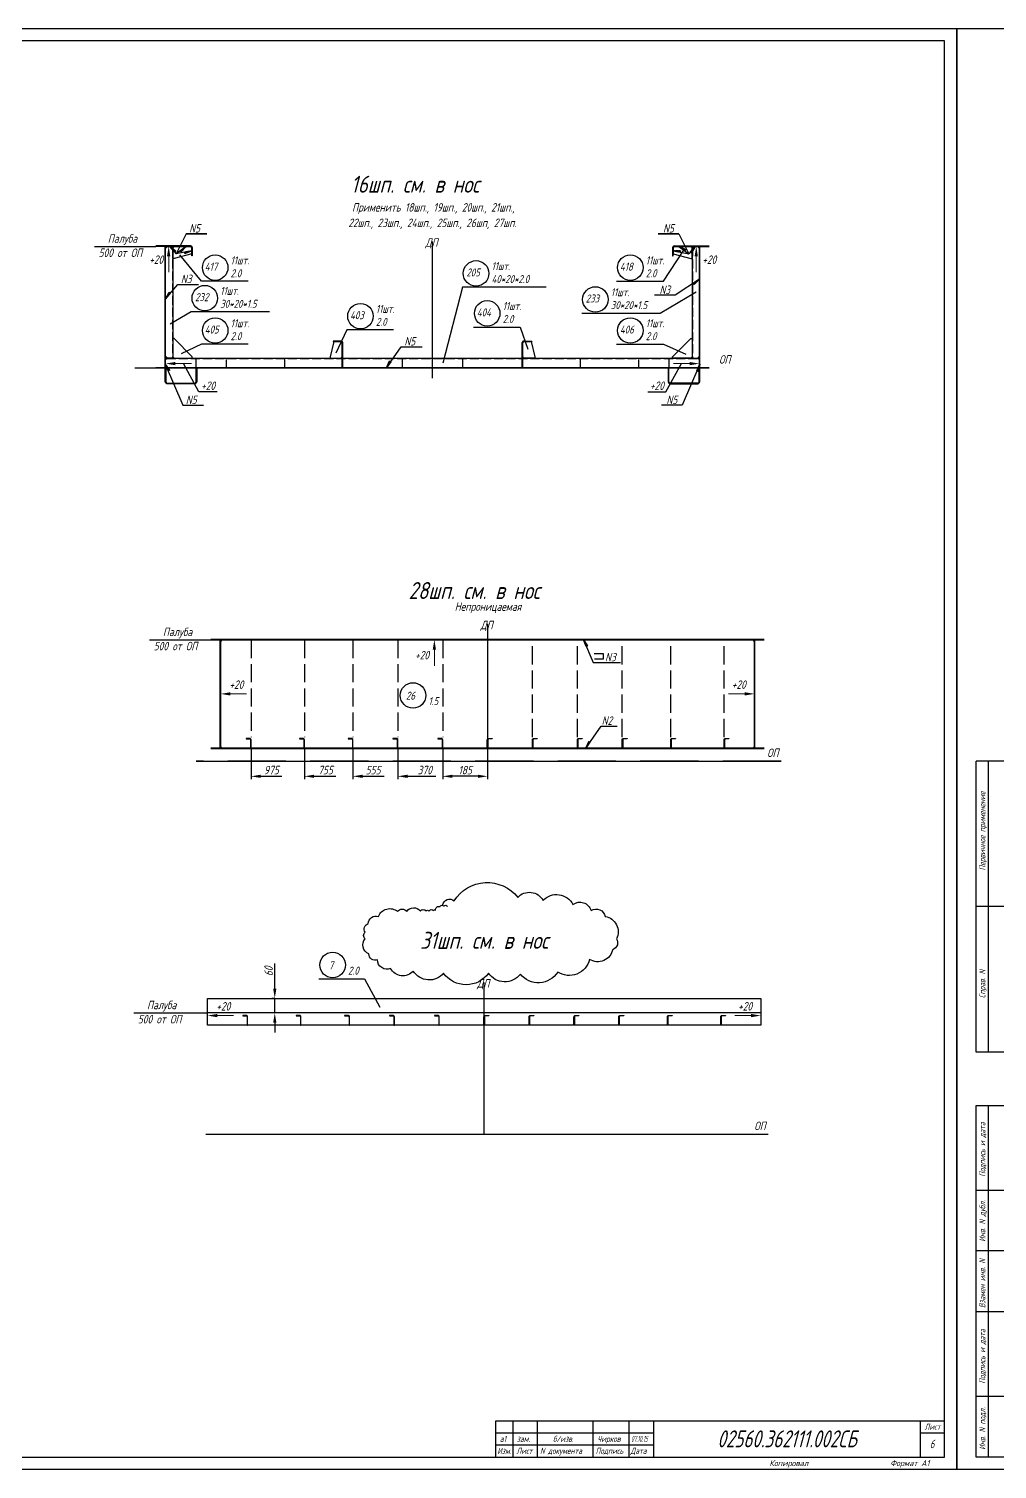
# Model space of a CAD drawing. Header units: millimetres. Extents: x 76485 to 135355, y 12764 to 18704.
# Drawn here: x 123121 to 127112, y 12764 to 18704 of the extents above; entities that cross this region are included whole.
import ezdxf
from ezdxf.enums import TextEntityAlignment as Align

# ---------------------------------------------------------------- set-up
doc = ezdxf.new("R2010")
doc.units = ezdxf.units.MM
doc.header["$PDSIZE"] = -1
for name, pattern in [('Dashed', [10, 7.5, -2.5]), ('Dashed_dotted', [34, 24, -5, 0, -5]), ('Short_dashed', [5, 3.75, -1.25])]:
    doc.linetypes.add(name, pattern=pattern)
doc.layers.add('Frame', color=6, linetype='Continuous')
doc.styles.add('PB_TEXT', font='romans.shx', dxfattribs={"width": 0.7, "oblique": 15})
doc.styles.get("Standard").update_dxf_attribs({"font": 'ГОСТ тип А наклонный.ttf'})
doc.styles.add('ГОСТ', font='ГОСТ тип А.ttf', dxfattribs={"oblique": 15})
doc.dimstyles.new('dim10', dxfattribs={"dimscale": 0.4, "dimtxt": 87.5, "dimasz": 100, "dimexe": 30, "dimexo": 0, "dimgap": 20, "dimtad": 1, "dimdec": 0, "dimdsep": 46, "dimtxsty": 'Standard', "dimcen": 5, "dimadec": 0, "dimazin": 0, "dimtfac": 1, "dimtdec": 0, "dimtmove": 0, "dimatfit": 3, "dimfxl": 1, "dimtolj": 1, "dimtzin": 0, "dimarcsym": 0})
doc.dimstyles.get("Standard").update_dxf_attribs({"dimtxt": 0.18, "dimasz": 0.18, "dimexe": 0.18, "dimexo": 0.0625, "dimgap": 0.09, "dimtad": 0, "dimtih": 1, "dimtoh": 1, "dimdec": 4, "dimzin": 0, "dimdsep": 46, "dimtxsty": 'Standard', "dimcen": 0.09, "dimadec": 0, "dimazin": 0, "dimtfac": 1, "dimtdec": 4, "dimtofl": 0, "dimtmove": 0, "dimatfit": 3, "dimfxl": 1, "dimtolj": 1, "dimtzin": 0, "dimarcsym": 0})

# ---------------------------------------------------------------- blocks, each defined once
blk = doc.blocks.new('A$C128E1BCE')
at = {"linetype": 'Continuous', "lineweight": 9}
blk.add_line((40, 0), (106.5, 0), dxfattribs=at)
at = {"linetype": 'Continuous'}
blk.add_solid([(40, 6.7), (40, -6.7), (0, 0)], dxfattribs=at)
blk = doc.blocks.new('*D116')
at = {"color": 0, "lineweight": -2, "transparency": 16777216}
for p, q in [((124134.3, 14745.9), (124134.3, 14849.2)), ((124134.3, 14705.9), (124122.3, 14705.9)), ((124134.3, 14645.9), (124134.3, 14705.9)), ((124134.3, 14645.9), (124122.3, 14645.9)), ((124134.3, 14605.9), (124134.3, 14565.9))]:
    blk.add_line(p, q, dxfattribs=at)
at = {"color": 0, "transparency": 16777216}
for points in [[(124127.6, 14745.9), (124140.9, 14745.9), (124134.3, 14705.9)], [(124127.6, 14605.9), (124140.9, 14605.9), (124134.3, 14645.9)]]:
    blk.add_solid(points, dxfattribs=at)
at = {"layer": 'Defpoints', "color": 0, "transparency": 16777216}
for p in [(124134.3, 14705.9), (124134.3, 14705.9), (124134.3, 14645.9)]:
    blk.add_point(p, dxfattribs=at)
at = {"color": 0, "transparency": 16777216, "insert": (124108.8, 14817.5), "char_height": 35, "attachment_point": 5, "rotation": 90}
blk.add_mtext('\\A1;60', dxfattribs=at)
blk = doc.blocks.new('stamp-small-01')
at = {"layer": 'Frame'}
for p, q in [((-185, 15), (0, 15)), ((-185, 0), (-185, 15)), ((-178, 15), (-178, 0)), ((-168, 15), (-168, 0)), ((-145, 15), (-145, 0)), ((-130, 0), (-130, 15)), ((-120, 15), (-120, 0)), ((-10, 0), (-10, 15)), ((-185, 5), (-120, 5))]:
    blk.add_line(p, q, dxfattribs=at)
at = {"layer": 'Frame', "color": 7}
for p, q in [((-185, 10), (-120, 10)), ((-10, 10), (0, 10))]:
    blk.add_line(p, q, dxfattribs=at)
at = {"layer": 'Frame', "color": 7, "style": 'PB_TEXT', "oblique": 15, "width": 0.7}
blk.add_text('Лист', height=2.5, dxfattribs=at).set_placement((-4.99, 11.25), align=Align.CENTER)
for s, p in [('Изм.', (-184.42, 1.25)), ('Лист', (-176.51, 1.32)), ('N документа', (-166.77, 1.32)), ('Подпись', (-143.84, 1.32)), ('Дата', (-129.46, 1.32))]:
    blk.add_text(s, height=2.5, dxfattribs=at).set_placement(p)
blk = doc.blocks.new('stamp-side-01')
at = {"layer": 'Frame'}
for p, q in [((-12, 0), (-12, 145)), ((-12, 145), (0, 145)), ((-12, 110), (0, 110)), ((0, 85), (-12, 85)), ((-12, 60), (0, 60)), ((0, 25), (-12, 25)), ((0, 0), (-12, 0))]:
    blk.add_line(p, q, dxfattribs=at)
at = {"layer": 'Frame', "color": 7}
blk.add_line((-7, 145), (-7, 0), dxfattribs=at)
at = {"layer": 'Frame', "color": 7, "style": 'PB_TEXT', "oblique": 15, "width": 0.7}
for s, p in [('Подпись и дата', (-8.25, 115.55)), ('Инв. N дубл.', (-8.25, 88.76)), ('Взамен инв. N', (-8.25, 61.42)), ('Подпись и дата', (-8.25, 30.25)), ('Инв. N подл.', (-8.25, 2.97))]:
    blk.add_text(s, height=2.5, rotation=90, dxfattribs=at).set_placement(p)
blk = doc.blocks.new('stamp-side-02')
at = {"layer": 'Frame'}
for p, q in [((0, 287), (-12, 287)), ((-12, 167), (-12, 287)), ((0, 227), (-12, 227)), ((0, 167), (-12, 167))]:
    blk.add_line(p, q, dxfattribs=at)
at = {"layer": 'Frame', "color": 7}
blk.add_line((-7, 287), (-7, 167), dxfattribs=at)
at = {"layer": 'Frame'}
blk.add_blockref('stamp-side-01', (0, 0), dxfattribs=at)
at = {"layer": 'Frame', "color": 7, "style": 'PB_TEXT', "oblique": 15, "width": 0.7}
for s, p in [('Первичное применение', (-8.25, 241.89)), ('Справ. N', (-8.25, 189.23))]:
    blk.add_text(s, height=2.5, rotation=90, dxfattribs=at).set_placement(p)
blk = doc.blocks.new('A$C65DE2539')
at = {"color": 7}
for points in [[(0, 0), (8410, 0), (8410, 5940), (0, 5940)], [(200, 50), (8360, 50), (8360, 5890), (200, 5890)]]:
    blk.add_lwpolyline(points, close=True, dxfattribs=at)
at = {"color": 7, "xscale": 10, "yscale": 10, "zscale": 10}
for name, p in [('stamp-side-02', (200, 50)), ('stamp-small-01', (8360, 50))]:
    blk.add_blockref(name, p, dxfattribs=at)
at = {"color": 7, "style": 'ГОСТ', "oblique": 15}
for s, p in [('Копировал', (7717.6, 12.5)), ('Формат А1', (8216.9, 12.5))]:
    blk.add_text(s, height=25, dxfattribs=at).set_placement(p, align=Align.CENTER)
blk = doc.blocks.new('*D122')
at = {"color": 0, "lineweight": -2, "transparency": 16777216}
for p, q in [((124826.3, 15738.2), (124826.3, 15609.7)), ((125011.3, 15738.2), (125011.3, 15609.7)), ((124971.3, 15621.7), (124866.3, 15621.7))]:
    blk.add_line(p, q, dxfattribs=at)
at = {"color": 0, "transparency": 16777216}
for points in [[(124866.3, 15628.4), (124866.3, 15615.1), (124826.3, 15621.7)], [(124971.3, 15628.4), (124971.3, 15615.1), (125011.3, 15621.7)]]:
    blk.add_solid(points, dxfattribs=at)
at = {"layer": 'Defpoints', "color": 0, "transparency": 16777216}
for p in [(124826.3, 15738.2), (125011.3, 15738.2), (124826.3, 15621.7)]:
    blk.add_point(p, dxfattribs=at)
at = {"color": 0, "transparency": 16777216, "insert": (124918.8, 15647.2), "char_height": 35, "attachment_point": 5}
blk.add_mtext('\\A1;185', dxfattribs=at)
blk = doc.blocks.new('*D123')
at = {"color": 0, "lineweight": -2, "transparency": 16777216}
for p, q in [((124641.3, 15738.2), (124641.3, 15609.7)), ((124681.3, 15621.7), (124797.5, 15621.7))]:
    blk.add_line(p, q, dxfattribs=at)
at = {"color": 0, "transparency": 16777216}
blk.add_solid([(124681.3, 15628.4), (124681.3, 15615.1), (124641.3, 15621.7)], dxfattribs=at)
at = {"layer": 'Defpoints', "color": 0, "transparency": 16777216}
for p in [(124641.3, 15738.2), (124641.3, 15621.7), (125011.3, 15619)]:
    blk.add_point(p, dxfattribs=at)
at = {"color": 0, "transparency": 16777216, "insert": (124752.3, 15647.5), "char_height": 35, "attachment_point": 5}
blk.add_mtext('\\A1;370', dxfattribs=at)
blk = doc.blocks.new('*D124')
at = {"color": 0, "lineweight": -2, "transparency": 16777216}
for p, q in [((124456.3, 15738.2), (124456.3, 15609.7)), ((124496.3, 15621.7), (124585.1, 15621.7))]:
    blk.add_line(p, q, dxfattribs=at)
at = {"color": 0, "transparency": 16777216}
blk.add_solid([(124496.3, 15628.4), (124496.3, 15615.1), (124456.3, 15621.7)], dxfattribs=at)
at = {"layer": 'Defpoints', "color": 0, "transparency": 16777216}
for p in [(124456.3, 15738.2), (125011.3, 15698.6), (124456.3, 15621.7)]:
    blk.add_point(p, dxfattribs=at)
at = {"color": 0, "transparency": 16777216, "insert": (124539.4, 15647.2), "char_height": 35, "attachment_point": 5}
blk.add_mtext('\\A1;555', dxfattribs=at)
blk = doc.blocks.new('*D125')
at = {"color": 0, "lineweight": -2, "transparency": 16777216}
for p, q in [((124256.3, 15738.2), (124256.3, 15609.7)), ((124296.3, 15621.7), (124385.4, 15621.7))]:
    blk.add_line(p, q, dxfattribs=at)
at = {"color": 0, "transparency": 16777216}
blk.add_solid([(124296.3, 15628.4), (124296.3, 15615.1), (124256.3, 15621.7)], dxfattribs=at)
at = {"layer": 'Defpoints', "color": 0, "transparency": 16777216}
for p in [(124256.3, 15738.2), (125011.3, 15698.6), (124256.3, 15621.7)]:
    blk.add_point(p, dxfattribs=at)
at = {"color": 0, "transparency": 16777216, "insert": (124343.2, 15647.5), "char_height": 35, "attachment_point": 5}
blk.add_mtext('\\A1;755', dxfattribs=at)
blk = doc.blocks.new('*D126')
at = {"color": 0, "lineweight": -2, "transparency": 16777216}
for p, q in [((124036.3, 15738.2), (124036.3, 15609.7)), ((124076.3, 15621.7), (124163.9, 15621.7))]:
    blk.add_line(p, q, dxfattribs=at)
at = {"color": 0, "transparency": 16777216}
blk.add_solid([(124076.3, 15628.4), (124076.3, 15615.1), (124036.3, 15621.7)], dxfattribs=at)
at = {"layer": 'Defpoints', "color": 0, "transparency": 16777216}
for p in [(124036.3, 15738.2), (125011.3, 15698.6), (124036.3, 15621.7)]:
    blk.add_point(p, dxfattribs=at)
at = {"color": 0, "transparency": 16777216, "insert": (124120, 15647.5), "char_height": 35, "attachment_point": 5}
blk.add_mtext('\\A1;975', dxfattribs=at)
blk = doc.blocks.new('_weld')
at = {"color": 0, "linetype": 'ByBlock'}
for p, q in [((-1.5, 0), (-1.5, 0)), ((-1.5, -0.05), (-1.45, 0)), ((-1.5, -0.09), (-1.41, 0)), ((-1.5, -0.14), (-1.36, 0)), ((-1.5, -0.18), (-1.32, 0)), ((-1.5, -0.22), (-1.28, 0)), ((-1.5, -0.27), (-1.23, 0)), ((-1.43, -0.29), (-1.14, 0)), ((-1.37, -0.27), (-1.1, 0)), ((-1.31, -0.26), (-1.05, 0)), ((-1.26, -0.25), (-1.01, 0)), ((-1.2, -0.24), (-0.96, 0)), ((-1.14, -0.23), (-0.92, 0)), ((-1.09, -0.22), (-0.87, 0)), ((-1.03, -0.21), (-0.83, 0)), ((-0.92, -0.18), (-0.74, 0)), ((-0.86, -0.17), (-0.69, 0)), ((-0.81, -0.16), (-0.65, 0)), ((-0.67, -0.13), (-0.81, 0)), ((-0.63, -0.13), (-0.76, 0)), ((-0.75, -0.15), (-0.6, 0)), ((-0.7, -0.14), (-0.56, 0)), ((-0.64, -0.13), (-0.51, 0)), ((-0.58, -0.12), (-0.47, 0)), ((-0.53, -0.11), (-0.42, 0)), ((-0.41, -0.08), (-0.49, 0)), ((-0.37, -0.07), (-0.45, 0)), ((-0.33, -0.07), (-0.4, 0)), ((-0.36, -0.07), (-0.29, 0)), ((-0.3, -0.06), (-0.24, 0)), ((-0.25, -0.05), (-0.2, 0)), ((-0.19, -0.04), (-0.15, 0)), ((-0.15, -0.03), (-0.18, 0)), ((-0.13, -0.03), (-0.11, 0)), ((-0.11, -0.02), (-0.13, 0)), ((-0.07, -0.01), (-0.09, 0)), ((-0.08, -0.02), (-0.06, 0)), ((-0.04, -0.01), (-0.04, 0)), ((-0.02, 0), (-0.02, 0)), ((-1.27, -0.25), (-1.5, -0.02)), ((-1.31, -0.26), (-1.5, -0.07)), ((-1.34, -0.27), (-1.5, -0.11)), ((-1.38, -0.28), (-1.5, -0.16)), ((-1.42, -0.28), (-1.5, -0.2)), ((-1.46, -0.29), (-1.5, -0.25)), ((-1.49, -0.3), (-1.5, -0.29)), ((-1.48, -0.3), (-1.19, 0)), ((-1.23, -0.25), (-1.48, 0)), ((-1.2, -0.24), (-1.43, 0)), ((-1.16, -0.23), (-1.39, 0)), ((-1.12, -0.22), (-1.34, 0)), ((-1.08, -0.22), (-1.3, 0)), ((-1.05, -0.21), (-1.25, 0)), ((-1.01, -0.2), (-1.21, 0)), ((-0.97, -0.19), (-1.16, 0)), ((-0.93, -0.19), (-1.12, 0)), ((-0.9, -0.18), (-1.07, 0)), ((-0.86, -0.17), (-1.03, 0)), ((-0.82, -0.16), (-0.99, 0)), ((-0.98, -0.2), (-0.78, 0)), ((-0.78, -0.16), (-0.94, 0)), ((-0.75, -0.15), (-0.9, 0)), ((-0.71, -0.14), (-0.85, 0)), ((-0.6, -0.12), (-0.72, 0)), ((-0.56, -0.11), (-0.67, 0)), ((-0.52, -0.1), (-0.63, 0)), ((-0.48, -0.1), (-0.58, 0)), ((-0.45, -0.09), (-0.54, 0)), ((-0.47, -0.09), (-0.38, 0)), ((-0.42, -0.08), (-0.33, 0)), ((-0.3, -0.06), (-0.36, 0)), ((-0.26, -0.05), (-0.31, 0)), ((-0.22, -0.04), (-0.27, 0)), ((-0.18, -0.04), (-0.22, 0))]:
    blk.add_line(p, q, dxfattribs=at)
at = {"color": 0, "linetype": 'ByBlock', "flags": 128}
blk.add_lwpolyline([(-1.5, 0), (0, 0), (-1.5, -0.3)], close=True, dxfattribs=at)

msp = doc.modelspace()

# ---------------------------------------------------------------- linework, layer by layer
at = {"color": 1, "ltscale": 10}
for p, q in [((124784.2, 17263.5), (124784.2, 17827.3)), ((123810.9, 15684.5), (126220.8, 15684.5))]:
    msp.add_line(p, q, dxfattribs=at)
at = {"color": 3, "ltscale": 10}
for p, q in [((123788.3, 17808.7), (123644.2, 17808.7)), ((123788.3, 17806.7), (123644.2, 17806.7)), ((123682.7, 17306.7), (123682.7, 17806.7)), ((123684.2, 17806.7), (123709.7, 17806.7)), ((123684.2, 17346.7), (123684.2, 17806.7)), ((123684.2, 17306.7), (123684.2, 17806.7)), ((125780.1, 17808.7), (125924.2, 17808.7)), ((125780.1, 17806.7), (125924.2, 17806.7)), ((125884.2, 17806.7), (125858.7, 17806.7)), ((125884.2, 17346.7), (125884.2, 17806.7)), ((125884.2, 17306.7), (125884.2, 17806.7)), ((125885.7, 17306.7), (125885.7, 17806.7)), ((124412.2, 17306.7), (124412.2, 17410.7)), ((124414.2, 17306.7), (124414.2, 17410.7)), ((125154.2, 17306.7), (125154.2, 17410.7)), ((125156.2, 17306.7), (125156.2, 17410.7)), ((123709.7, 17346.7), (123684.2, 17346.7)), ((125858.7, 17346.7), (125884.2, 17346.7)), ((125924.2, 17306.7), (123644.2, 17306.7)), ((125924.2, 17304.7), (123644.2, 17304.7)), ((123684.2, 17306.7), (123684.2, 17340.7)), ((125884.2, 17306.7), (123684.2, 17306.7)), ((125884.2, 17340.7), (125884.2, 17306.7)), ((126151.3, 16186), (123871.3, 16186)), ((126151.3, 16184.5), (123871.3, 16184.5)), ((123871.3, 16184.5), (124015.3, 16184.5)), ((123909.3, 15737.5), (123909.3, 16184.5)), ((123911.3, 16184.5), (126111.3, 16184.5)), ((123911.3, 15737.5), (123911.3, 16184.5)), ((123911.3, 15737.5), (123911.3, 16184.5)), ((126007.3, 16184.5), (126151.3, 16184.5)), ((126111.3, 16184.5), (126111.3, 15737.5)), ((126111.3, 15737.5), (126111.3, 16184.5)), ((126113.3, 15737.5), (126113.3, 16184.5)), ((126151.3, 15737.5), (123871.3, 15737.5)), ((126151.3, 15735.2), (123871.3, 15735.2)), ((126111.3, 15737.5), (123911.3, 15737.5)), ((123857.3, 14595.9), (123857.3, 14705.9)), ((123857.3, 14705.9), (126137.3, 14705.9)), ((126137.3, 14705.9), (126137.3, 14595.9)), ((126137.3, 14595.9), (123857.3, 14595.9)), ((126137.3, 14595.9), (123857.3, 14595.9))]:
    msp.add_line(p, q, dxfattribs=at)
at = {"color": 3, "linetype": 'Short_dashed', "ltscale": 10}
for p, q in [((123712.7, 17803.6), (123712.7, 17349.7)), ((125855.6, 17803.6), (125855.6, 17349.7))]:
    msp.add_line(p, q, dxfattribs=at)
at = {"color": 1, "linetype": 'Dashed_dotted', "ltscale": 25}
msp.add_line((123557.5, 17306.7), (126022.6, 17306.7), dxfattribs=at)
at = {"color": 1, "linetype": 'Short_dashed', "ltscale": 10}
msp.add_line((123688.3, 17344.7), (125880.1, 17344.7), dxfattribs=at)
at = {"color": 3, "linetype": 'Dashed_dotted', "ltscale": 10}
for p, q in [((123809.2, 17340.7), (123809.2, 17306.7)), ((123934.2, 17340.7), (123934.2, 17306.7)), ((124174.2, 17340.7), (124174.2, 17306.7)), ((124659.2, 17340.7), (124659.2, 17306.7)), ((124909.2, 17306.7), (124909.2, 17340.7)), ((125394.2, 17306.7), (125394.2, 17340.7)), ((125634.2, 17306.7), (125634.2, 17340.7)), ((125759.2, 17306.7), (125759.2, 17340.7)), ((126151.3, 16184.5), (123871.3, 16184.5))]:
    msp.add_line(p, q, dxfattribs=at)
at = {"color": 1}
for p, q in [((125011.3, 16249.9), (125011.3, 15684.5)), ((124997.3, 14145.9), (124997.3, 14772.1)), ((123849.8, 14145.9), (126167.8, 14145.9))]:
    msp.add_line(p, q, dxfattribs=at)
at = {"color": 1, "linetype": 'Dashed', "ltscale": 10}
for p, q in [((124036.3, 16184.5), (124036.3, 15783.5)), ((124256.3, 16184.5), (124256.3, 15783.5)), ((124456.3, 16184.5), (124456.3, 15783.5)), ((124641.3, 16184.5), (124641.3, 15783.5)), ((124826.3, 16184.5), (124826.3, 15783.5)), ((125010.5, 16184.5), (125010.5, 15783.5)), ((125196.3, 15783.5), (125196.3, 16184.5)), ((125381.3, 15783.5), (125381.3, 16184.5)), ((125566.3, 15783.5), (125566.3, 16184.5)), ((125766.3, 15783.5), (125766.3, 16184.5)), ((125986.3, 15783.5), (125986.3, 16184.5))]:
    msp.add_line(p, q, dxfattribs=at)
at = {"color": 1, "linetype": 'Dashed_dotted', "ltscale": 10}
msp.add_line((126220.8, 15684.5), (123810.9, 15684.5), dxfattribs=at)
at = {"color": 6}
msp.add_line((126137.3, 14645.9), (123857.3, 14645.9), dxfattribs=at)
for points in [[(123854.2, 17858.8), (123768.9, 17858.8), (123727.7, 17776.4)], [(125714.2, 17858.8), (125799.5, 17858.8), (125840.7, 17776.4)], [(123391.5, 17806.7), (123644.2, 17806.7)], [(123896.6, 17207.9), (123821.8, 17207.9), (123757.4, 17323.7)], [(125671.8, 17207.9), (125746.6, 17207.9), (125810.9, 17323.7)], [(123618.5, 16184.5), (123871.3, 16184.5)], [(125452.4, 16106.3), (125489.6, 16106.3), (125489.6, 16126.7), (125451, 16126.7)], [(123553, 14645.9), (123857.3, 14645.9)]]:
    msp.add_lwpolyline(points)
at = {"linetype": 'Continuous'}
for points in [[(123768.9, 17858.8), (123854.2, 17858.8)], [(125799.5, 17858.8), (125714.2, 17858.8)], [(123734.6, 17650.1), (123819.9, 17650.1)], [(125784.7, 17605.3), (125699.4, 17605.3)], [(124655.8, 17392.9), (124741.1, 17392.9)], [(123754.9, 17151.7), (123840.3, 17151.7)], [(125813.4, 17151.7), (125728.1, 17151.7)], [(125446.2, 16090.6), (125559.2, 16090.6)], [(125479.5, 15828.8), (125545.2, 15828.8)]]:
    msp.add_lwpolyline(points, dxfattribs=at)
at = {"color": 3, "ltscale": 10}
for points in [[(123709.7, 17806.7), (123714.2, 17802.1), (123714.2, 17351.2), (123709.7, 17346.7)], [(125858.7, 17806.7), (125854.1, 17802.1), (125854.1, 17351.2), (125858.7, 17346.7)], [(124408.2, 17416.7), (124374.3, 17416.7), (124374.3, 17414.7), (124408.2, 17414.7)], [(125160.2, 17416.7), (125194.1, 17416.7), (125194.1, 17414.7), (125160.2, 17414.7)]]:
    msp.add_lwpolyline(points, dxfattribs=at)
at = {"color": 2, "ltscale": 10}
for points in [[(123719.2, 17806.7), (123787.2, 17806.7), (123792.2, 17801.7), (123792.2, 17776.7), (123719.2, 17756.7), (123714.2, 17756.7), (123714.2, 17801.7), (123719.2, 17806.7)], [(125849.2, 17806.7), (125781.2, 17806.7), (125776.2, 17801.7), (125776.2, 17776.7), (125849.2, 17756.7), (125854.2, 17756.7), (125854.2, 17801.7), (125849.2, 17806.7)], [(123719.2, 17346.7), (123794.2, 17346.7), (123794.2, 17351.7), (123719.2, 17426.7), (123714.2, 17426.7), (123714.2, 17351.7), (123719.2, 17346.7)], [(124412.2, 17351.7), (124412.2, 17409.7), (124407.2, 17414.7), (124377.2, 17414.7), (124362.2, 17351.7), (124362.2, 17346.7), (124407.2, 17346.7), (124412.2, 17351.7)], [(125156.2, 17351.7), (125156.2, 17409.7), (125161.2, 17414.7), (125191.2, 17414.7), (125206.2, 17351.7), (125206.2, 17346.7), (125161.2, 17346.7), (125156.2, 17351.7)], [(125849.2, 17346.7), (125774.2, 17346.7), (125774.2, 17351.7), (125849.2, 17426.7), (125854.2, 17426.7), (125854.2, 17351.7), (125849.2, 17346.7)]]:
    msp.add_lwpolyline(points, dxfattribs=at)
at = {"color": 1, "ltscale": 10}
for points in [[(124025, 17663.1), (123832.3, 17663.1), (123742.6, 17772.9)], [(123794.3, 17802.7), (123794.3, 17768.7), (123792.3, 17768.7), (123792.3, 17802.7)], [(125543.4, 17663.1), (125736.1, 17663.1), (125820.2, 17791.9)], [(125774.1, 17802.7), (125774.1, 17768.7), (125776.1, 17768.7), (125776.1, 17802.7)], [(125252.7, 17639.3), (124907.6, 17639.3), (124827.1, 17325.6)], [(125399.3, 17531.8), (125722.5, 17531.8), (125871, 17619.4)], [(124112.7, 17537.3), (123789.5, 17537.3), (123702.5, 17485.8)], [(124953.5, 17474.5), (125146.2, 17474.5), (125177.9, 17383.6)], [(124623.8, 17463), (124431.1, 17463), (124385.3, 17367.1)], [(123684.2, 17340.7), (123690.3, 17346.7), (125878.1, 17346.7), (125884.2, 17340.7)], [(124025, 17403.9), (123832.3, 17403.9), (123748.1, 17363.4)], [(125543.4, 17403.9), (125736.1, 17403.9), (125827.9, 17362.6)]]:
    msp.add_lwpolyline(points, dxfattribs=at)
at = {"color": 8, "ltscale": 10}
for points in [[(123685.7, 17304.7), (123685.7, 17249.7, 0.414214), (123692.7, 17242.7), (123802.7, 17242.7, 0.414214), (123809.7, 17249.7), (123809.7, 17304.7), (123812.7, 17304.7), (123812.7, 17249.7, -0.414214), (123802.7, 17239.7), (123692.7, 17239.7, -0.414214), (123682.7, 17249.7), (123682.7, 17304.7)], [(125882.7, 17304.7), (125882.7, 17249.7, -0.414214), (125875.7, 17242.7), (125765.7, 17242.7, -0.414214), (125758.7, 17249.7), (125758.7, 17304.7), (125755.7, 17304.7), (125755.7, 17249.7, 0.414214), (125765.7, 17239.7), (125875.7, 17239.7, 0.414214), (125885.7, 17249.7), (125885.7, 17304.7)]]:
    msp.add_lwpolyline(points, format="xyb", close=True, dxfattribs=at)
at = {"color": 5}
for points in [[(124016.3, 15776.2), (124030.3, 15776.2, -0.414214), (124034.3, 15772.2), (124034.3, 15738.2), (124036.3, 15738.2), (124036.3, 15772.2, 0.414214), (124030.3, 15778.2), (124016.3, 15778.2)], [(124236.3, 15776.2), (124250.3, 15776.2, -0.414214), (124254.3, 15772.2), (124254.3, 15738.2), (124256.3, 15738.2), (124256.3, 15772.2, 0.414214), (124250.3, 15778.2), (124236.3, 15778.2)], [(124436.3, 15776.2), (124450.3, 15776.2, -0.414214), (124454.3, 15772.2), (124454.3, 15738.2), (124456.3, 15738.2), (124456.3, 15772.2, 0.414214), (124450.3, 15778.2), (124436.3, 15778.2)], [(124621.3, 15776.2), (124635.3, 15776.2, -0.414214), (124639.3, 15772.2), (124639.3, 15738.2), (124641.3, 15738.2), (124641.3, 15772.2, 0.414214), (124635.3, 15778.2), (124621.3, 15778.2)], [(124806.3, 15776.2), (124820.3, 15776.2, -0.414214), (124824.3, 15772.2), (124824.3, 15738.2), (124826.3, 15738.2), (124826.3, 15772.2, 0.414214), (124820.3, 15778.2), (124806.3, 15778.2)], [(125030.3, 15776.2), (125016.3, 15776.2, 0.414214), (125012.3, 15772.2), (125012.3, 15738.2), (125010.3, 15738.2), (125010.3, 15772.2, -0.414214), (125016.3, 15778.2), (125030.3, 15778.2)], [(125216.3, 15776.2), (125202.3, 15776.2, 0.414214), (125198.3, 15772.2), (125198.3, 15738.2), (125196.3, 15738.2), (125196.3, 15772.2, -0.414214), (125202.3, 15778.2), (125216.3, 15778.2)], [(125401.3, 15776.2), (125387.3, 15776.2, 0.414214), (125383.3, 15772.2), (125383.3, 15738.2), (125381.3, 15738.2), (125381.3, 15772.2, -0.414214), (125387.3, 15778.2), (125401.3, 15778.2)], [(125586.3, 15776.2), (125572.3, 15776.2, 0.414214), (125568.3, 15772.2), (125568.3, 15738.2), (125566.3, 15738.2), (125566.3, 15772.2, -0.414214), (125572.3, 15778.2), (125586.3, 15778.2)], [(125786.3, 15776.2), (125772.3, 15776.2, 0.414214), (125768.3, 15772.2), (125768.3, 15738.2), (125766.3, 15738.2), (125766.3, 15772.2, -0.414214), (125772.3, 15778.2), (125786.3, 15778.2)], [(126006.3, 15776.2), (125992.3, 15776.2, 0.414214), (125988.3, 15772.2), (125988.3, 15738.2), (125986.3, 15738.2), (125986.3, 15772.2, -0.414214), (125992.3, 15778.2), (126006.3, 15778.2)]]:
    msp.add_lwpolyline(points, format="xyb", close=True, dxfattribs=at)
at = {"color": 6}
msp.add_lwpolyline([(124826.1, 15089.9, -0.608951), (124873.8, 15107.8, -0.520567), (124873.8, 15107.8, -0.520567), (125136.1, 15122.4, -0.520567), (125136.1, 15122.4, -0.520567), (125240.2, 15109.9, -0.520567), (125240.2, 15109.9, -0.520567), (125363, 15093.2, -0.520567), (125363, 15093.2, -0.520567), (125438, 15068.3, -0.520567), (125438, 15068.3, -0.520567), (125496.3, 15043.3, -0.520567), (125496.3, 15043.3, -0.520567), (125542.1, 14951.8, -0.520567), (125542.1, 14951.8, -0.520567), (125527.5, 14908.1, -0.520567), (125527.5, 14908.1, -0.520567), (125431.8, 14866.5, -0.520567), (125431.8, 14866.5, -0.520567), (125300.6, 14814.5, -0.520567), (125300.6, 14814.5, -0.520567), (125146.5, 14806.1, -0.520567), (125146.5, 14806.1, -0.520567), (125015.3, 14810.3, -0.520567), (125015.3, 14810.3, -0.520567), (124830, 14810.3, -0.520567), (124830, 14810.3, -0.520567), (124705.1, 14818.6, -0.520567), (124705.1, 14818.6, -0.520567), (124611.4, 14829, -0.520567), (124611.4, 14829, -0.520567), (124557.3, 14864.4, -0.520567), (124557.3, 14864.4, -0.520567), (124521.9, 14889.4, -0.520567), (124521.9, 14889.4, -0.520567), (124507.3, 14951.8, -0.520567), (124507.3, 14951.8, -0.520567), (124507.3, 14978.8, -0.520567), (124507.3, 14978.8, -0.520567), (124519.8, 15014.2, -0.520567), (124519.8, 15014.2, -0.520567), (124561.4, 15043.3, -0.520567), (124561.4, 15043.3, -0.520567), (124640.6, 15064.1, -0.520567), (124640.6, 15064.1, -0.520567), (124678, 15064.1, -0.520567), (124678, 15064.1, -0.520567), (124734.3, 15066.2, -0.520567), (124734.3, 15066.2, -0.520567), (124757.2, 15066.2, -0.520567), (124757.2, 15066.2, -0.520567), (124769.6, 15066.2, -0.520567), (124769.6, 15066.2, -0.520567), (124788.4, 15068.3, -0.520567), (124788.4, 15068.3, -0.520567), (124796.7, 15070.3, -0.520567), (124796.7, 15070.3, -0.520567), (124815.5, 15084.9, -0.520567), (124815.5, 15084.9, -0.520567), (124817.5, 15087, -0.520567), (124817.5, 15087, -0.520567), (124830, 15087, -0.520567), (124830, 15087, -0.520567), (124832.1, 15087, -0.520567), (124832.1, 15087, -0.520567), (124846.7, 15084.9, -0.520567), (124846.7, 15084.9)], format="xyb", dxfattribs=at)
at = {"color": 1, "ltscale": 25}
msp.add_lwpolyline([(124316.2, 14787.2), (124503.7, 14787.2), (124567.2, 14669.3)], dxfattribs=at)
at = {"color": 7}
for points in [[(124002.3, 14633.9), (124016.3, 14633.9, -0.414214), (124020.3, 14629.9), (124020.3, 14595.9), (124022.3, 14595.9), (124022.3, 14629.9, 0.414214), (124016.3, 14635.9), (124002.3, 14635.9)], [(124222.3, 14633.9), (124236.3, 14633.9, -0.414214), (124240.3, 14629.9), (124240.3, 14595.9), (124242.3, 14595.9), (124242.3, 14629.9, 0.414214), (124236.3, 14635.9), (124222.3, 14635.9)], [(124422.3, 14633.9), (124436.3, 14633.9, -0.414214), (124440.3, 14629.9), (124440.3, 14595.9), (124442.3, 14595.9), (124442.3, 14629.9, 0.414214), (124436.3, 14635.9), (124422.3, 14635.9)], [(124607.3, 14633.9), (124621.3, 14633.9, -0.414214), (124625.3, 14629.9), (124625.3, 14595.9), (124627.3, 14595.9), (124627.3, 14629.9, 0.414214), (124621.3, 14635.9), (124607.3, 14635.9)], [(124792.3, 14633.9), (124806.3, 14633.9, -0.414214), (124810.3, 14629.9), (124810.3, 14595.9), (124812.3, 14595.9), (124812.3, 14629.9, 0.414214), (124806.3, 14635.9), (124792.3, 14635.9)], [(125016.3, 14633.9), (125002.3, 14633.9, 0.414214), (124998.3, 14629.9), (124998.3, 14595.9), (124996.3, 14595.9), (124996.3, 14629.9, -0.414214), (125002.3, 14635.9), (125016.3, 14635.9)], [(125202.3, 14633.9), (125188.3, 14633.9, 0.414214), (125184.3, 14629.9), (125184.3, 14595.9), (125182.3, 14595.9), (125182.3, 14629.9, -0.414214), (125188.3, 14635.9), (125202.3, 14635.9)], [(125387.3, 14633.9), (125373.3, 14633.9, 0.414214), (125369.3, 14629.9), (125369.3, 14595.9), (125367.3, 14595.9), (125367.3, 14629.9, -0.414214), (125373.3, 14635.9), (125387.3, 14635.9)], [(125572.3, 14633.9), (125558.3, 14633.9, 0.414214), (125554.3, 14629.9), (125554.3, 14595.9), (125552.3, 14595.9), (125552.3, 14629.9, -0.414214), (125558.3, 14635.9), (125572.3, 14635.9)], [(125772.3, 14633.9), (125758.3, 14633.9, 0.414214), (125754.3, 14629.9), (125754.3, 14595.9), (125752.3, 14595.9), (125752.3, 14629.9, -0.414214), (125758.3, 14635.9), (125772.3, 14635.9)], [(125992.3, 14633.9), (125978.3, 14633.9, 0.414214), (125974.3, 14629.9), (125974.3, 14595.9), (125972.3, 14595.9), (125972.3, 14629.9, -0.414214), (125978.3, 14635.9), (125992.3, 14635.9)]]:
    msp.add_lwpolyline(points, format="xyb", close=True, dxfattribs=at)
at = {"color": 1, "ltscale": 10}
for centre in [(123888.6, 17719.5), (125599.8, 17719.5), (124964, 17695.6), (123845.9, 17593.6), (125009.9, 17530.9), (125455.6, 17588.1), (124487.5, 17519.3), (123888.6, 17460.2), (125599.8, 17460.2)]:
    msp.add_circle(centre, 52.6, dxfattribs=at)
at = {"color": 1, "ltscale": 25}
for centre in [(124704.1, 15955.3), (124372.6, 14843.6)]:
    msp.add_circle(centre, 52.6, dxfattribs=at)
at = {"color": 3, "ltscale": 10}
for centre, radius, start, end in [((123684.2, 17806.7), 5, 270.00247, 359.99753), ((123788.3, 17802.7), 6, 359.99835, 90.00165), ((123788.3, 17802.7), 4, 0.01026, 90.00067), ((125780.1, 17802.7), 6, 89.99835, 180.00165), ((125780.1, 17802.7), 4, 89.99933, 179.98975), ((125884.2, 17806.7), 5, 180.00247, 269.99753), ((124408.2, 17410.7), 6, 359.99835, 90.00165), ((124408.2, 17410.7), 4, 359.99319, 90.0068), ((125160.2, 17410.7), 6, 89.99835, 180.00165), ((125160.2, 17410.7), 4, 89.9932, 180.00681), ((123684.2, 17346.7), 5, 0.00375, 90.00499), ((125884.2, 17346.7), 5, 89.99501, 179.99625), ((123684.2, 17306.7), 5, 0.00247, 89.99753), ((125884.2, 17306.7), 5, 90.00247, 179.99753), ((123911.3, 16184.5), 5, 270.00247, 359.99753), ((126111.3, 16184.5), 5, 180.00247, 269.99753), ((123911.3, 15737.5), 5, 0.00247, 89.99753), ((126111.3, 15737.5), 5, 90.00247, 179.99753)]:
    msp.add_arc(centre, radius, start, end, dxfattribs=at)

# ---------------------------------------------------------------- block references
for p in [(118535.3, 12764.4), (126945.3, 12764.4)]:
    msp.add_blockref('A$C65DE2539', p)
at = {"xscale": -1}
for p, rotation in [((123696.9, 17806.7), 90.00000000000361), ((123684.2, 17323.7), 180), ((123911.3, 15961.7), 180), ((123857.3, 14635), 180)]:
    msp.add_blockref('A$C128E1BCE', p, dxfattribs=dict(at, rotation=rotation))
for p, rotation in [((125871.4, 17806.7), 269.9999999999964), ((125884.2, 17323.7), 180), ((124792, 16184.5), 269.9999999999964), ((126111.3, 15961.7), 180), ((126137.3, 14635), 180)]:
    msp.add_blockref('A$C128E1BCE', p, dxfattribs=dict(rotation=rotation))

# ---------------------------------------------------------------- texts
at = {"color": 7, "style": 'ГОСТ', "oblique": 15}
for s, p in [('16шп. см. в нос', (124447.9, 18028.5)), ('28шп. см. в нос', (124685.8, 16352.8)), ('31шп. см. в нос', (124733.7, 14910.2))]:
    msp.add_text(s, height=70, dxfattribs=at).set_placement(p)
for s, p in [('Применить 18шп., 19шп., 20шп., 21шп.,', (124788, 17950.5)), ('22шп., 23шп., 24шп., 25шп., 26шп, 27шп.', (124783.7, 17886.7)), ('Палуба', (123506.4, 17822.1)), ('ДП', (124780.4, 17805.5)), ('500 от ОП', (123497.8, 17763.4)), ('ОП', (125989, 17323.4)), ('Непроницаемая', (125012.8, 16304.1)), ('Палуба', (123733.5, 16199.9)), ('ДП', (125007.5, 16228.1)), ('500 от ОП', (123724.9, 16141.3)), ('ОП', (126187.2, 15701.3)), ('ДП', (124993.5, 14750.3)), ('Палуба', (123668, 14661.3)), ('500 от ОП', (123659.4, 14602.7)), ('ОП', (126134.2, 14162.6))]:
    msp.add_text(s, height=35, dxfattribs=at).set_placement(p, align=Align.CENTER)
for s, p in [('N5', (123781.4, 17853.6)), ('N5', (125734.5, 17853.6)), ('N3', (123747.1, 17644.9)), ('N3', (125719.7, 17600.2)), ('N5', (124668.3, 17387.7)), ('N5', (123767.4, 17146.5)), ('N5', (125748.4, 17146.5)), ('N3', (125495.5, 16085.2)), ('N2', (125481.5, 15823.4))]:
    msp.add_text(s, height=35, dxfattribs=at).set_placement(p, align=Align.BOTTOM_LEFT)
at = {"color": 7, "ltscale": 10, "style": 'ГОСТ', "oblique": 15}
for p in [(123952, 17733), (125663.2, 17733), (125027.4, 17709.2), (123909.3, 17607.1), (125519, 17601.6), (124550.9, 17532.8), (125073.3, 17544.4), (123952, 17473.7), (125663.2, 17473.7)]:
    msp.add_text('11шт.', height=33, dxfattribs=at).set_placement(p)
at = {"color": 1, "ltscale": 10, "style": 'ГОСТ', "oblique": 15}
for s, p in [('417', (123845.5, 17707)), ('2.0', (123952, 17679.6)), ('205', (124923.8, 17683.1)), ('418', (125556.6, 17707)), ('2.0', (125663.2, 17679.6)), ('40*20*2.0', (125027.4, 17655.7)), ('232', (123805.7, 17581.1)), ('30*20*1.5', (123909.3, 17553.7)), ('233', (125415.5, 17575.6)), ('403', (124444.4, 17506.8)), ('404', (124966.8, 17518.3)), ('2.0', (125073.3, 17490.9)), ('30*20*1.5', (125519, 17548.2)), ('405', (123845.5, 17447.7)), ('2.0', (124550.9, 17479.4)), ('406', (125556.6, 17447.7)), ('2.0', (123952, 17420.3)), ('2.0', (125663.2, 17420.3))]:
    msp.add_text(s, height=33, dxfattribs=at).set_placement(p)
at = {"color": 1, "ltscale": 25, "style": 'ГОСТ', "oblique": 15}
for s, p in [('26', (124674.9, 15937.8)), ('1.5', (124767.5, 15915.4)), ('7', (124356.9, 14826.1)), ('2.0', (124436, 14803.7))]:
    msp.add_text(s, height=33, dxfattribs=at).set_placement(p)
at = {"linetype": 'Continuous', "char_height": 35, "attachment_point": 5}
for insert in [(123645.2, 17752.4), (125925, 17752.4), (123859.3, 17232.5), (125709.1, 17232.5), (124741, 16121.3), (123975.9, 15999.8), (126046.6, 15999.8), (123921.9, 14673.2), (126072.6, 14673.2)]:
    msp.add_mtext('\\A1;+20', dxfattribs=dict(at, insert=insert))
at = {"color": 7, "style": 'PB_TEXT', "oblique": 15, "width": 0.7}
msp.add_attdef('02560.362111.002СБ', text='', height=70, dxfattribs=at).set_placement((126245.3, 12889.4), align=Align.MIDDLE_CENTER)
msp.add_attdef('6', text='', height=35, dxfattribs=at).set_placement((126843.5, 12850.9), align=Align.CENTER)
at = {"layer": 'Frame', "color": 7, "style": 'PB_TEXT', "oblique": 15}
for s, width, p in [('a1', 0.7, (125061.8, 12876.9)), ('зам.', 0.7, (125131.8, 12876.9)), ('б/изв.', 0.7, (125280.9, 12876.9)), ('Чирков', 0.7, (125463.9, 12876.9)), ('07.10.15', 0.5, (125602.8, 12876.9))]:
    msp.add_text(s, height=25, dxfattribs=dict(at, width=width)).set_placement(p)

# ---------------------------------------------------------------- dimensions: what is measured, and where the dimension line sits
for base, p1, p2, picture, middle in [((124036.3, 15621.7), (125011.3, 15698.6), (124036.3, 15738.2), '*D126', (124120, 15621.7)), ((124256.3, 15621.7), (125011.3, 15698.6), (124256.3, 15738.2), '*D125', (124343.2, 15621.7)), ((124456.3, 15621.7), (125011.3, 15698.6), (124456.3, 15738.2), '*D124', (124539.4, 15621.7)), ((124641.3, 15621.7), (125011.3, 15619), (124641.3, 15738.2), '*D123', (124752.3, 15621.7))]:
    dim = msp.add_linear_dim(base=base, p1=p1, p2=p2, dimstyle='dim10', override={"dimse1": 1, "dimsd1": 1})
    dim.commit()
    dim.dimension.update_dxf_attribs({"geometry": picture, "text_midpoint": middle, "dimtype": 160})
dim = msp.add_linear_dim(base=(124826.3, 15621.7), p1=(125011.3, 15738.2), p2=(124826.3, 15738.2), dimstyle='dim10')
dim.commit()
dim.dimension.update_dxf_attribs({"geometry": '*D122', "text_midpoint": (124918.8, 15621.7), "dimtype": 160})
dim = msp.add_linear_dim(base=(124134.3, 14705.9), p1=(124134.3, 14645.9), p2=(124134.3, 14705.9), angle=90, dimstyle='dim10')
dim.commit()
dim.dimension.update_dxf_attribs({"geometry": '*D116', "text_midpoint": (124108.8, 14817.5)})

# ---------------------------------------------------------------- leaders
at = {"linetype": 'Continuous'}
for points in [[(123701.5, 17806.7), (123727.7, 17776.4)], [(123768.4, 17806.7), (123727.7, 17776.4)], [(123792.3, 17788.9), (123727.7, 17776.4)], [(125776.1, 17788.9), (125840.7, 17776.4)], [(125799.9, 17806.7), (125840.7, 17776.4)], [(125866.9, 17806.7), (125840.7, 17776.4)], [(123684.2, 17591), (123734.6, 17650.1)], [(125884.2, 17671.7), (125784.7, 17605.3)], [(124595.2, 17306.7), (124655.8, 17392.9)], [(123682.7, 17321.2), (123754.9, 17151.7)], [(125885.7, 17321.2), (125813.4, 17151.7)], [(125406.1, 16184.5), (125446.2, 16090.6)], [(125416, 15737.5), (125479.5, 15828.8)]]:
    msp.add_leader(points, dimstyle='Standard', override={"dimscale": 10, "dimasz": 2, "dimclrd": 256, "dimldrblk": '_weld'}, dxfattribs=at)

doc.saveas('drawing.dxf')
